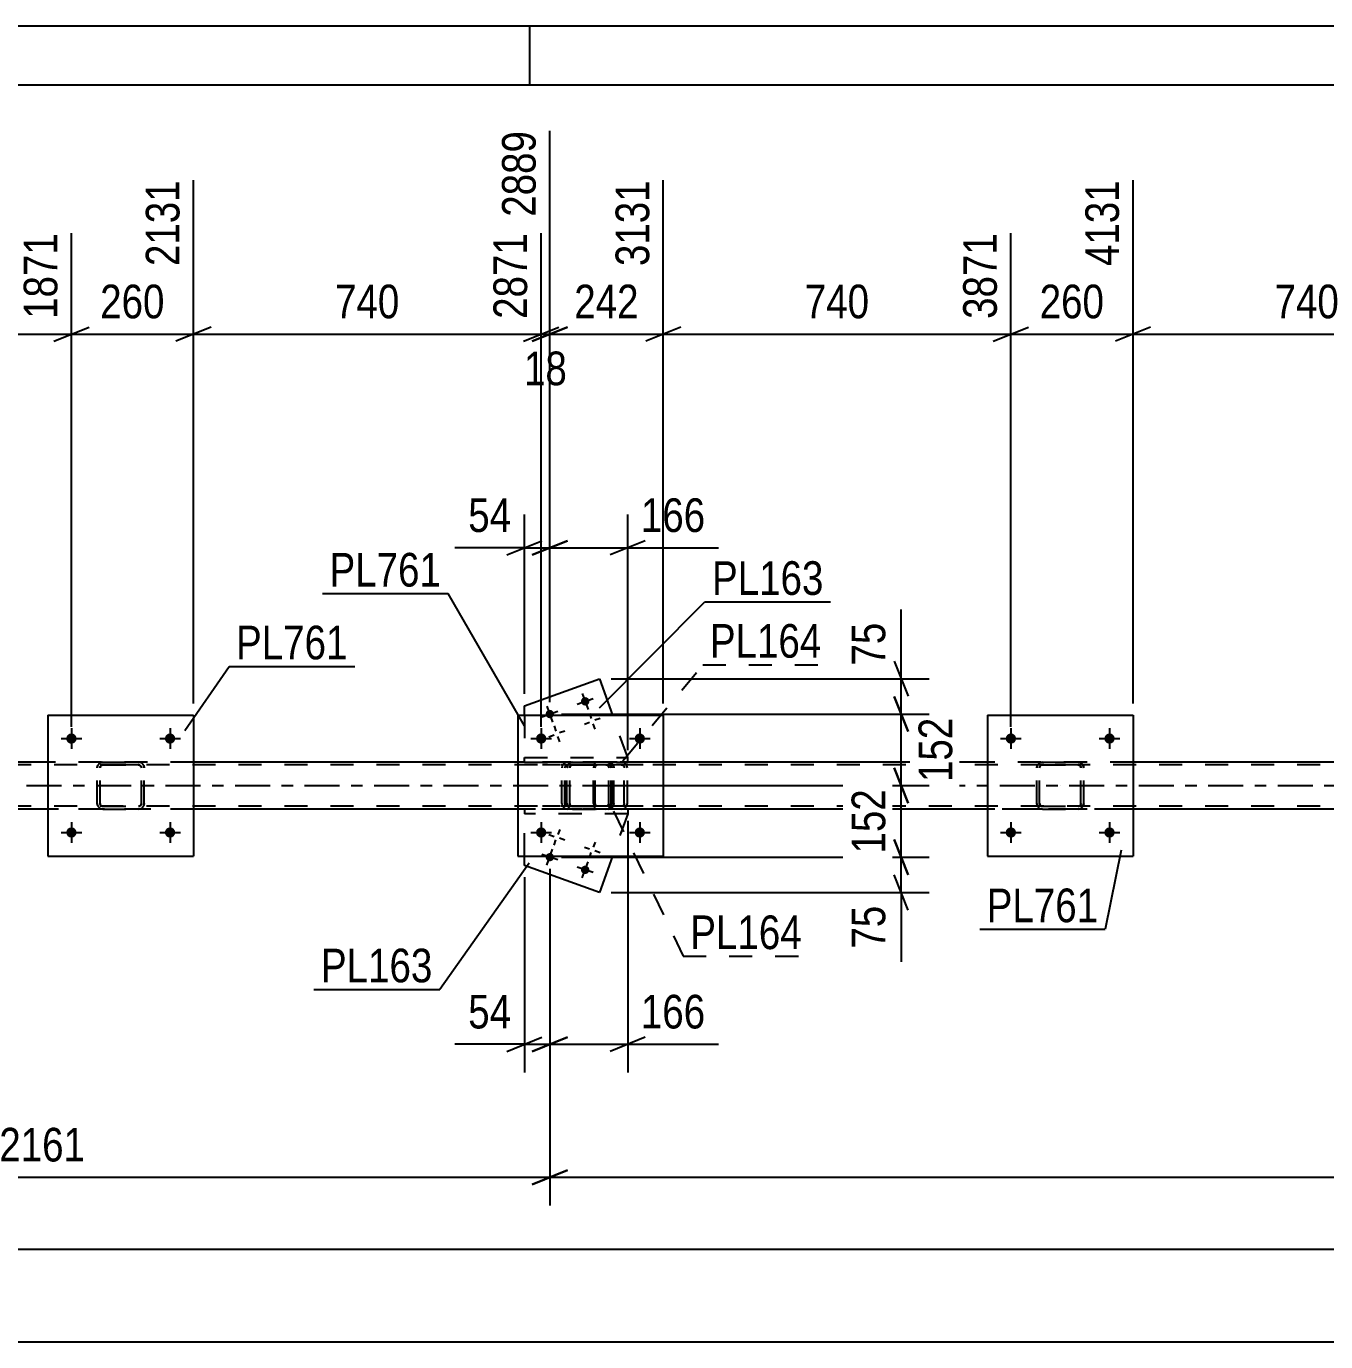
# Model space of a CAD drawing. Header units: millimetres. Extents: x -116 to 725, y -402 to 192.
# Drawn here: x 52.4 to 163, y 79.7 to 191.7 of the extents above; entities that cross this region are included whole.
import ezdxf

# ---------------------------------------------------------------- set-up
doc = ezdxf.new("R2010")
doc.units = ezdxf.units.MM
doc.linetypes.add('DXK_LINE_DOT2', pattern=[3.9198, 1.9599, -1.9599])
doc.linetypes.add('DXK_LINE_DOT3', pattern=[5.9187, 2.979, -0.9799, 0.9799, -0.9799])
doc.styles.add('Arial Narrow', font='ARIALN.TTF', dxfattribs={"height": 0.2})

# ---------------------------------------------------------------- blocks, each defined once
blk = doc.blocks.new('Unknown-203723422-1133')
at = {"color": 5, "linetype": 'Continuous'}
for p, q in [((725.28, 191.75), (-115.72, 191.75)), ((95.28, 186.75), (95.28, 191.75)), ((720.28, 186.75), (-110.72, 186.75))]:
    blk.add_line(p, q, dxfattribs=at)
blk = doc.blocks.new('Part-203723422-6724 - 6595')
at = {"color": 2, "linetype": 'Continuous'}
for p, q in [((54.23, 129.08), (26.63, 129.08)), ((94.23, 129.08), (66.63, 129.08)), ((134.23, 129.08), (106.63, 129.08)), ((174.23, 129.08), (146.63, 129.08)), ((54.23, 125.08), (26.63, 125.08)), ((94.23, 125.08), (66.63, 125.08)), ((134.23, 125.08), (106.63, 125.08)), ((174.23, 125.08), (146.63, 125.08))]:
    blk.add_line(p, q, dxfattribs=at)
at = {"color": 7, "linetype": 'DXK_LINE_DOT2'}
for p, q in [((66.63, 129.08), (54.23, 129.08)), ((106.63, 129.08), (94.23, 129.08)), ((146.63, 129.08), (134.23, 129.08)), ((679.98, 128.84), (-18.61, 128.84)), ((679.98, 125.32), (-18.61, 125.32)), ((666.63, 125.08), (8.44, 125.08)), ((66.63, 125.08), (54.23, 125.08)), ((106.63, 125.08), (94.23, 125.08)), ((146.63, 125.08), (134.23, 125.08))]:
    blk.add_line(p, q, dxfattribs=at)
at = {"color": 7, "linetype": 'DXK_LINE_DOT3'}
blk.add_line((-18.61, 127.08), (679.98, 127.08), dxfattribs=at)
blk = doc.blocks.new('Part-203723422-6678 - 6595')
at = {"color": 7, "linetype": 'DXK_LINE_DOT2'}
for p, q in [((98.72, 129.04), (98.91, 129.08)), ((98.91, 129.07), (98.72, 129.04)), ((98.91, 129.07), (98.91, 129.08)), ((98.91, 129.08), (101.95, 129.08)), ((98.91, 129.07), (101.95, 129.07)), ((101.95, 129.07), (101.95, 129.08)), ((101.95, 129.08), (102.13, 129.04)), ((102.13, 129.04), (101.95, 129.07)), ((98.43, 128.6), (98.46, 128.78)), ((98.46, 128.78), (98.43, 128.59)), ((98.43, 125.55), (98.43, 128.6)), ((98.67, 128.59), (98.68, 128.69)), ((98.68, 128.69), (98.67, 128.6)), ((98.67, 125.55), (98.67, 128.6)), ((98.74, 128.77), (98.68, 128.69)), ((98.68, 128.69), (98.74, 128.76)), ((98.74, 128.76), (98.81, 128.82)), ((98.81, 128.82), (98.74, 128.77)), ((98.91, 128.84), (98.81, 128.82)), ((98.81, 128.82), (98.91, 128.83)), ((98.91, 128.83), (98.91, 128.84)), ((101.95, 128.84), (98.91, 128.84)), ((98.91, 128.83), (101.95, 128.83)), ((101.95, 128.83), (101.95, 128.84)), ((102.04, 128.82), (101.95, 128.84)), ((101.95, 128.83), (102.04, 128.82)), ((102.04, 128.82), (102.12, 128.76)), ((102.12, 128.77), (102.04, 128.82)), ((102.17, 128.69), (102.12, 128.77)), ((102.12, 128.76), (102.17, 128.69)), ((102.17, 128.69), (102.19, 128.59)), ((102.19, 128.6), (102.17, 128.69)), ((102.19, 125.55), (102.19, 128.6)), ((102.39, 128.78), (102.43, 128.6)), ((102.43, 128.59), (102.39, 128.78)), ((102.43, 125.55), (102.43, 128.6)), ((98.46, 125.37), (98.43, 125.56)), ((98.43, 125.55), (98.46, 125.37)), ((98.67, 125.56), (98.68, 125.46)), ((98.68, 125.46), (98.67, 125.55)), ((102.17, 125.46), (102.19, 125.56)), ((102.19, 125.55), (102.17, 125.46)), ((102.43, 125.56), (102.39, 125.37)), ((102.39, 125.37), (102.43, 125.55)), ((98.74, 125.38), (98.68, 125.46)), ((98.68, 125.46), (98.74, 125.39)), ((98.91, 125.08), (98.72, 125.11)), ((98.72, 125.11), (98.91, 125.07)), ((98.74, 125.39), (98.81, 125.33)), ((98.81, 125.33), (98.74, 125.38)), ((98.91, 125.31), (98.81, 125.33)), ((98.81, 125.33), (98.91, 125.32)), ((98.91, 125.31), (98.91, 125.32)), ((98.91, 125.32), (101.95, 125.32)), ((98.91, 125.31), (101.95, 125.31)), ((98.91, 125.07), (98.91, 125.08)), ((98.91, 125.08), (101.95, 125.08)), ((98.91, 125.07), (101.95, 125.07)), ((102.04, 125.33), (101.95, 125.31)), ((101.95, 125.32), (102.04, 125.33)), ((101.95, 125.31), (101.95, 125.32)), ((102.13, 125.11), (101.95, 125.08)), ((101.95, 125.07), (102.13, 125.11)), ((101.95, 125.07), (101.95, 125.08)), ((102.04, 125.33), (102.12, 125.39)), ((102.12, 125.38), (102.04, 125.33)), ((102.17, 125.46), (102.12, 125.38)), ((102.12, 125.39), (102.17, 125.46))]:
    blk.add_line(p, q, dxfattribs=at)
at = {"color": 7, "linetype": 'DXK_LINE_DOT3'}
blk.add_line((100.43, 127.07), (100.43, 127.08), dxfattribs=at)
at = {"color": 7, "linetype": 'DXK_LINE_DOT2'}
for centre, start, end in [((98.91, 128.6), 112.5, 157.5), ((98.91, 128.59), 112.5, 157.5), ((101.95, 128.6), 22.5, 67.5), ((101.95, 128.59), 22.5, 67.5), ((98.91, 125.56), 202.5, 247.5), ((98.91, 125.55), 202.5, 247.5), ((101.95, 125.56), 292.5, 337.5), ((101.95, 125.55), 292.5, 337.5)]:
    blk.add_arc(centre, 0.48, start, end, dxfattribs=at)
blk = doc.blocks.new('Part-203723422-6667 - 6595')
at = {"color": 7, "linetype": 'DXK_LINE_DOT2'}
for p, q in [((103.6, 124.68), (94.8, 124.68)), ((94.8, 121.07), (94.8, 124.68)), ((103.6, 124.68), (102.31, 121.07))]:
    blk.add_line(p, q, dxfattribs=at)
at = {"color": 2, "linetype": 'Continuous'}
for p, q in [((94.8, 120.27), (94.8, 121.07)), ((102.31, 121.07), (101.2, 117.97)), ((101.2, 117.97), (94.8, 120.27))]:
    blk.add_line(p, q, dxfattribs=at)
blk = doc.blocks.new('Part-203723422-6672 - 6595')
at = {"color": 2, "linetype": 'Continuous'}
for p, q in [((94.8, 133.88), (101.2, 136.18)), ((101.2, 136.18), (102.31, 133.07)), ((94.8, 133.07), (94.8, 133.88))]:
    blk.add_line(p, q, dxfattribs=at)
at = {"color": 7, "linetype": 'DXK_LINE_DOT2'}
for p, q in [((94.8, 133.07), (94.8, 129.48)), ((103.6, 129.48), (102.31, 133.07)), ((94.8, 129.48), (103.6, 129.48))]:
    blk.add_line(p, q, dxfattribs=at)
blk = doc.blocks.new('Part-203723422-6766 - 6595')
at = {"color": 7, "linetype": 'DXK_LINE_DOT2'}
for p, q in [((101.74, 129.08), (96.34, 129.08)), ((98.5, 129.08), (98.31, 129.04)), ((101.93, 129.04), (101.74, 129.08)), ((101.74, 128.84), (96.34, 128.84)), ((98.03, 128.77), (97.99, 128.6)), ((97.99, 125.56), (97.99, 128.6)), ((98.03, 128.78), (98.03, 128.77)), ((98.25, 128.6), (98.27, 128.69)), ((98.25, 125.56), (98.25, 128.6)), ((98.27, 128.69), (98.32, 128.77)), ((98.32, 128.77), (98.4, 128.82)), ((98.4, 128.82), (98.5, 128.84)), ((101.74, 128.84), (101.84, 128.82)), ((101.84, 128.82), (101.92, 128.77)), ((101.92, 128.77), (101.97, 128.69)), ((101.97, 128.69), (101.99, 128.6)), ((101.99, 125.56), (101.99, 128.6)), ((102.21, 128.77), (102.21, 128.78)), ((102.25, 128.6), (102.21, 128.77)), ((102.25, 125.56), (102.25, 128.6)), ((97.99, 125.56), (98.03, 125.37)), ((98.27, 125.46), (98.25, 125.56)), ((101.99, 125.56), (101.97, 125.46)), ((102.21, 125.37), (102.25, 125.56)), ((101.74, 125.32), (96.34, 125.32)), ((101.74, 125.08), (96.34, 125.08)), ((98.32, 125.39), (98.27, 125.46)), ((98.31, 125.11), (98.5, 125.08)), ((98.4, 125.33), (98.32, 125.39)), ((98.5, 125.32), (98.4, 125.33)), ((101.84, 125.33), (101.74, 125.32)), ((101.74, 125.08), (101.93, 125.11)), ((101.92, 125.39), (101.84, 125.33)), ((101.97, 125.46), (101.92, 125.39))]:
    blk.add_line(p, q, dxfattribs=at)
for centre, start, end in [((98.48, 128.57), 110.7583, 155.68), ((101.76, 128.57), 24.32, 69.2417), ((98.48, 125.58), 204.32, 249.2417), ((101.76, 125.58), 290.7583, 335.68)]:
    blk.add_arc(centre, 0.496, start, end, dxfattribs=at)
blk = doc.blocks.new('Part-203723422-6748 - 6595')
at = {"color": 7, "linetype": 'DXK_LINE_DOT2'}
for p, q in [((103.6, 125.08), (94.8, 125.08)), ((94.8, 125.08), (94.8, 124.68)), ((103.6, 124.68), (94.8, 124.68)), ((103.6, 125.08), (103.6, 124.68))]:
    blk.add_line(p, q, dxfattribs=at)
blk = doc.blocks.new('Part-203723422-6637 - 6595')
at = {"color": 2, "linetype": 'Continuous'}
for p, q in [((134.23, 133.07), (134.23, 121.07)), ((134.23, 133.07), (146.63, 133.07)), ((146.63, 133.07), (146.63, 121.07)), ((134.23, 121.07), (146.63, 121.07))]:
    blk.add_line(p, q, dxfattribs=at)
blk = doc.blocks.new('Part-203723422-6638 - 6595')
at = {"color": 7, "linetype": 'DXK_LINE_DOT2'}
for p, q in [((138.72, 129.04), (138.91, 129.08)), ((138.91, 129.07), (138.72, 129.04)), ((138.91, 129.07), (138.91, 129.08)), ((138.91, 129.08), (141.95, 129.08)), ((138.91, 129.07), (141.95, 129.07)), ((141.95, 129.07), (141.95, 129.08)), ((141.95, 129.08), (142.13, 129.04)), ((142.13, 129.04), (141.95, 129.07)), ((138.43, 128.6), (138.46, 128.78)), ((138.46, 128.78), (138.43, 128.59)), ((138.43, 125.55), (138.43, 128.6)), ((138.67, 128.59), (138.68, 128.69)), ((138.68, 128.69), (138.67, 128.6)), ((138.67, 125.55), (138.67, 128.6)), ((138.74, 128.77), (138.68, 128.69)), ((138.68, 128.69), (138.74, 128.76)), ((138.74, 128.76), (138.81, 128.82)), ((138.81, 128.82), (138.74, 128.77)), ((138.91, 128.84), (138.81, 128.82)), ((138.81, 128.82), (138.91, 128.83)), ((138.91, 128.83), (138.91, 128.84)), ((141.95, 128.84), (138.91, 128.84)), ((138.91, 128.83), (141.95, 128.83)), ((141.95, 128.83), (141.95, 128.84)), ((142.04, 128.82), (141.95, 128.84)), ((141.95, 128.83), (142.04, 128.82)), ((142.04, 128.82), (142.12, 128.76)), ((142.12, 128.77), (142.04, 128.82)), ((142.17, 128.69), (142.12, 128.77)), ((142.12, 128.76), (142.17, 128.69)), ((142.17, 128.69), (142.19, 128.59)), ((142.19, 128.6), (142.17, 128.69)), ((142.19, 125.55), (142.19, 128.6)), ((142.39, 128.78), (142.43, 128.6)), ((142.43, 128.59), (142.39, 128.78)), ((142.43, 125.55), (142.43, 128.6)), ((138.46, 125.37), (138.43, 125.56)), ((138.43, 125.55), (138.46, 125.37)), ((138.67, 125.56), (138.68, 125.46)), ((138.68, 125.46), (138.67, 125.55)), ((142.17, 125.46), (142.19, 125.56)), ((142.19, 125.55), (142.17, 125.46)), ((142.43, 125.56), (142.39, 125.37)), ((142.39, 125.37), (142.43, 125.55)), ((138.74, 125.38), (138.68, 125.46)), ((138.68, 125.46), (138.74, 125.39)), ((138.91, 125.08), (138.72, 125.11)), ((138.72, 125.11), (138.91, 125.07)), ((138.74, 125.39), (138.81, 125.33)), ((138.81, 125.33), (138.74, 125.38)), ((138.91, 125.31), (138.81, 125.33)), ((138.81, 125.33), (138.91, 125.32)), ((138.91, 125.31), (138.91, 125.32)), ((138.91, 125.32), (141.95, 125.32)), ((138.91, 125.31), (141.95, 125.31)), ((138.91, 125.07), (138.91, 125.08)), ((138.91, 125.08), (141.95, 125.08)), ((138.91, 125.07), (141.95, 125.07)), ((142.04, 125.33), (141.95, 125.31)), ((141.95, 125.32), (142.04, 125.33)), ((141.95, 125.31), (141.95, 125.32)), ((142.13, 125.11), (141.95, 125.08)), ((141.95, 125.07), (142.13, 125.11)), ((141.95, 125.07), (141.95, 125.08)), ((142.04, 125.33), (142.12, 125.39)), ((142.12, 125.38), (142.04, 125.33)), ((142.17, 125.46), (142.12, 125.38)), ((142.12, 125.39), (142.17, 125.46))]:
    blk.add_line(p, q, dxfattribs=at)
at = {"color": 7, "linetype": 'DXK_LINE_DOT3'}
blk.add_line((140.43, 127.07), (140.43, 127.08), dxfattribs=at)
at = {"color": 7, "linetype": 'DXK_LINE_DOT2'}
for centre, start, end in [((138.91, 128.6), 112.5, 157.5), ((138.91, 128.59), 112.5, 157.5), ((141.95, 128.6), 22.5, 67.5), ((141.95, 128.59), 22.5, 67.5), ((138.91, 125.56), 202.5, 247.5), ((138.91, 125.55), 202.5, 247.5), ((141.95, 125.56), 292.5, 337.5), ((141.95, 125.55), 292.5, 337.5)]:
    blk.add_arc(centre, 0.48, start, end, dxfattribs=at)
blk = doc.blocks.new('Part-203723422-6677 - 6595')
at = {"color": 2, "linetype": 'Continuous'}
for p, q in [((94.23, 133.07), (94.23, 121.07)), ((94.23, 133.07), (106.63, 133.07)), ((106.63, 133.07), (106.63, 121.07)), ((94.23, 121.07), (106.63, 121.07))]:
    blk.add_line(p, q, dxfattribs=at)
blk = doc.blocks.new('Part-203723422-6743 - 6595')
at = {"color": 7, "linetype": 'DXK_LINE_DOT2'}
for p, q in [((94.8, 129.08), (94.8, 129.48)), ((94.8, 129.48), (103.6, 129.48)), ((94.8, 129.08), (103.6, 129.08)), ((103.6, 129.08), (103.6, 129.48))]:
    blk.add_line(p, q, dxfattribs=at)
blk = doc.blocks.new('Part-203723422-6806 - 6595')
at = {"color": 7, "linetype": 'DXK_LINE_DOT2'}
for p, q in [((100.78, 128.93), (100.72, 128.78)), ((100.87, 129.04), (100.78, 128.93)), ((100.97, 129.08), (100.87, 129.04)), ((104.91, 129.08), (100.97, 129.08)), ((102.25, 129.08), (102.25, 128.84)), ((103.26, 129.04), (103.06, 129.08)), ((100.72, 128.78), (100.7, 128.6)), ((100.7, 125.56), (100.7, 128.6)), ((100.84, 128.6), (100.85, 128.69)), ((100.84, 125.56), (100.84, 128.6)), ((100.85, 128.69), (100.88, 128.77)), ((100.88, 128.77), (100.92, 128.82)), ((100.92, 128.82), (100.97, 128.84)), ((104.91, 128.84), (100.97, 128.84)), ((103.06, 128.84), (103.16, 128.82)), ((103.16, 128.82), (103.24, 128.77)), ((103.24, 128.77), (103.3, 128.69)), ((103.3, 128.69), (103.31, 128.6)), ((103.31, 125.56), (103.31, 128.6)), ((103.53, 128.77), (103.53, 128.78)), ((103.57, 128.6), (103.53, 128.77)), ((103.57, 125.56), (103.57, 128.6)), ((100.7, 125.56), (100.72, 125.37)), ((100.85, 125.46), (100.84, 125.56)), ((103.31, 125.56), (103.3, 125.46)), ((103.53, 125.37), (103.57, 125.56)), ((100.72, 125.37), (100.78, 125.22)), ((100.78, 125.22), (100.87, 125.11)), ((100.88, 125.39), (100.85, 125.46)), ((100.87, 125.11), (100.97, 125.08)), ((100.92, 125.33), (100.88, 125.39)), ((100.97, 125.32), (100.92, 125.33)), ((104.91, 125.32), (100.97, 125.32)), ((104.91, 125.08), (100.97, 125.08)), ((102.25, 125.08), (102.25, 125.32)), ((103.16, 125.33), (103.06, 125.32)), ((103.06, 125.08), (103.26, 125.11)), ((103.24, 125.39), (103.16, 125.33)), ((103.3, 125.46), (103.24, 125.39))]:
    blk.add_line(p, q, dxfattribs=at)
for centre, start, end in [((103.08, 128.58), 23.8494, 68.8059), ((103.08, 125.57), 291.1941, 336.1506)]:
    blk.add_arc(centre, 0.492, start, end, dxfattribs=at)
blk = doc.blocks.new('Bolt-203723422-6808 - 6595')
at = {"linetype": 'Continuous'}
for points in [[(100.32, 134.37, -1), (99.64, 134.13, -1)], [(97.3, 133.29, -1), (96.63, 133.05, -1)]]:
    blk.add_hatch(color=1, dxfattribs=at).paths.add_polyline_path(points)
at = {"color": 1, "linetype": 'Continuous'}
for p, q in [((99.3, 134.01), (100.65, 134.49)), ((99.73, 134.93), (100.22, 133.57)), ((96.29, 132.93), (97.64, 133.41)), ((96.72, 133.85), (97.21, 132.49)), ((99.91, 132.31), (100.36, 132.48)), ((100.34, 133.23), (100.5, 132.78)), ((100.83, 131.88), (100.66, 132.33)), ((101.26, 132.8), (100.81, 132.64)), ((96.89, 131.23), (97.34, 131.4)), ((97.33, 132.16), (97.49, 131.7)), ((97.81, 130.8), (97.65, 131.25)), ((98.25, 131.72), (97.8, 131.56))]:
    blk.add_line(p, q, dxfattribs=at)
blk = doc.blocks.new('Bolt-203723422-6809 - 6595')
at = {"linetype": 'Continuous'}
for points in [[(96.63, 121.1, -1), (97.3, 120.86, -1)], [(99.64, 120.02, -1), (100.32, 119.78, -1)]]:
    blk.add_hatch(color=1, dxfattribs=at).paths.add_polyline_path(points)
at = {"color": 1, "linetype": 'Continuous'}
for p, q in [((97.81, 123.35), (97.65, 122.9)), ((96.89, 122.92), (97.34, 122.75)), ((97.33, 122), (97.49, 122.45)), ((98.25, 122.43), (97.8, 122.59)), ((100.83, 122.27), (100.66, 121.82)), ((97.64, 120.74), (96.29, 121.22)), ((96.72, 120.3), (97.21, 121.66)), ((99.91, 121.84), (100.36, 121.68)), ((100.34, 120.92), (100.5, 121.37)), ((101.26, 121.35), (100.81, 121.51)), ((100.65, 119.66), (99.3, 120.14)), ((99.73, 119.22), (100.22, 120.58))]:
    blk.add_line(p, q, dxfattribs=at)
blk = doc.blocks.new('Bolt-203723422-6826 - 6595')
at = {"linetype": 'Continuous'}
for points in [[(56.67, 131.08, -1), (55.79, 131.08, -1)], [(65.07, 131.08, -1), (64.19, 131.08, -1)]]:
    blk.add_hatch(color=1, dxfattribs=at).paths.add_polyline_path(points)
at = {"color": 1, "linetype": 'Continuous'}
for p, q in [((56.23, 131.96), (56.23, 130.2)), ((64.63, 131.96), (64.63, 130.2)), ((55.35, 131.08), (57.11, 131.08)), ((63.75, 131.08), (65.51, 131.08))]:
    blk.add_line(p, q, dxfattribs=at)
blk = doc.blocks.new('Bolt-203723422-6827 - 6595')
at = {"linetype": 'Continuous'}
for points in [[(56.67, 123.08, -1), (55.79, 123.08, -1)], [(65.07, 123.08, -1), (64.19, 123.08, -1)]]:
    blk.add_hatch(color=1, dxfattribs=at).paths.add_polyline_path(points)
at = {"color": 1, "linetype": 'Continuous'}
for p, q in [((56.23, 123.96), (56.23, 122.2)), ((64.63, 123.96), (64.63, 122.2)), ((55.35, 123.08), (57.11, 123.08)), ((63.75, 123.08), (65.51, 123.08))]:
    blk.add_line(p, q, dxfattribs=at)
blk = doc.blocks.new('Bolt-203723422-6865 - 6595')
at = {"linetype": 'Continuous'}
for points in [[(136.67, 131.08, -1), (135.79, 131.08, -1)], [(145.07, 131.08, -1), (144.19, 131.08, -1)]]:
    blk.add_hatch(color=1, dxfattribs=at).paths.add_polyline_path(points)
at = {"color": 1, "linetype": 'Continuous'}
for p, q in [((136.23, 131.96), (136.23, 130.2)), ((144.63, 131.96), (144.63, 130.2)), ((135.35, 131.08), (137.11, 131.08)), ((143.75, 131.08), (145.51, 131.08))]:
    blk.add_line(p, q, dxfattribs=at)
blk = doc.blocks.new('Bolt-203723422-6866 - 6595')
at = {"linetype": 'Continuous'}
for points in [[(136.67, 123.08, -1), (135.79, 123.08, -1)], [(145.07, 123.08, -1), (144.19, 123.08, -1)]]:
    blk.add_hatch(color=1, dxfattribs=at).paths.add_polyline_path(points)
at = {"color": 1, "linetype": 'Continuous'}
for p, q in [((136.23, 123.96), (136.23, 122.2)), ((144.63, 123.96), (144.63, 122.2)), ((135.35, 123.08), (137.11, 123.08)), ((143.75, 123.08), (145.51, 123.08))]:
    blk.add_line(p, q, dxfattribs=at)
blk = doc.blocks.new('Bolt-203723422-6867 - 6595')
at = {"linetype": 'Continuous'}
for points in [[(96.67, 131.08, -1), (95.79, 131.08, -1)], [(105.07, 131.08, -1), (104.19, 131.08, -1)]]:
    blk.add_hatch(color=1, dxfattribs=at).paths.add_polyline_path(points)
at = {"color": 1, "linetype": 'Continuous'}
for p, q in [((96.23, 131.96), (96.23, 130.2)), ((104.63, 131.96), (104.63, 130.2)), ((95.35, 131.08), (97.11, 131.08)), ((103.75, 131.08), (105.51, 131.08))]:
    blk.add_line(p, q, dxfattribs=at)
blk = doc.blocks.new('Bolt-203723422-6868 - 6595')
at = {"linetype": 'Continuous'}
for points in [[(96.67, 123.08, -1), (95.79, 123.08, -1)], [(105.07, 123.08, -1), (104.19, 123.08, -1)]]:
    blk.add_hatch(color=1, dxfattribs=at).paths.add_polyline_path(points)
at = {"color": 1, "linetype": 'Continuous'}
for p, q in [((96.23, 123.96), (96.23, 122.2)), ((104.63, 123.96), (104.63, 122.2)), ((95.35, 123.08), (97.11, 123.08)), ((103.75, 123.08), (105.51, 123.08))]:
    blk.add_line(p, q, dxfattribs=at)
blk = doc.blocks.new('Part-203723422-6881 - 6595')
at = {"color": 2, "linetype": 'Continuous'}
for p, q in [((54.23, 133.07), (54.23, 121.07)), ((54.23, 133.07), (66.63, 133.07)), ((66.63, 133.07), (66.63, 121.07)), ((54.23, 121.07), (66.63, 121.07))]:
    blk.add_line(p, q, dxfattribs=at)
blk = doc.blocks.new('Part-203723422-6882 - 6595')
at = {"color": 7, "linetype": 'DXK_LINE_DOT2'}
for p, q in [((58.72, 129.04), (58.91, 129.08)), ((58.91, 129.07), (58.72, 129.04)), ((58.91, 129.07), (58.91, 129.08)), ((58.91, 129.08), (61.95, 129.08)), ((58.91, 129.07), (61.95, 129.07)), ((61.95, 129.07), (61.95, 129.08)), ((61.95, 129.08), (62.13, 129.04)), ((62.13, 129.04), (61.95, 129.07)), ((58.43, 128.6), (58.46, 128.78)), ((58.46, 128.78), (58.43, 128.59)), ((58.43, 125.55), (58.43, 128.6)), ((58.67, 128.59), (58.68, 128.69)), ((58.68, 128.69), (58.67, 128.6)), ((58.67, 125.55), (58.67, 128.6)), ((58.74, 128.77), (58.68, 128.69)), ((58.68, 128.69), (58.74, 128.76)), ((58.74, 128.76), (58.81, 128.82)), ((58.81, 128.82), (58.74, 128.77)), ((58.91, 128.84), (58.81, 128.82)), ((58.81, 128.82), (58.91, 128.83)), ((58.91, 128.83), (58.91, 128.84)), ((61.95, 128.84), (58.91, 128.84)), ((58.91, 128.83), (61.95, 128.83)), ((61.95, 128.83), (61.95, 128.84)), ((62.04, 128.82), (61.95, 128.84)), ((61.95, 128.83), (62.04, 128.82)), ((62.04, 128.82), (62.12, 128.76)), ((62.12, 128.77), (62.04, 128.82)), ((62.17, 128.69), (62.12, 128.77)), ((62.12, 128.76), (62.17, 128.69)), ((62.17, 128.69), (62.19, 128.59)), ((62.19, 128.6), (62.17, 128.69)), ((62.19, 125.55), (62.19, 128.6)), ((62.39, 128.78), (62.43, 128.6)), ((62.43, 128.59), (62.39, 128.78)), ((62.43, 125.55), (62.43, 128.6)), ((58.46, 125.37), (58.43, 125.56)), ((58.43, 125.55), (58.46, 125.37)), ((58.67, 125.56), (58.68, 125.46)), ((58.68, 125.46), (58.67, 125.55)), ((62.17, 125.46), (62.19, 125.56)), ((62.19, 125.55), (62.17, 125.46)), ((62.43, 125.56), (62.39, 125.37)), ((62.39, 125.37), (62.43, 125.55)), ((58.74, 125.38), (58.68, 125.46)), ((58.68, 125.46), (58.74, 125.39)), ((58.91, 125.08), (58.72, 125.11)), ((58.72, 125.11), (58.91, 125.07)), ((58.74, 125.39), (58.81, 125.33)), ((58.81, 125.33), (58.74, 125.38)), ((58.91, 125.31), (58.81, 125.33)), ((58.81, 125.33), (58.91, 125.32)), ((58.91, 125.31), (58.91, 125.32)), ((58.91, 125.32), (61.95, 125.32)), ((58.91, 125.31), (61.95, 125.31)), ((58.91, 125.07), (58.91, 125.08)), ((58.91, 125.08), (61.95, 125.08)), ((58.91, 125.07), (61.95, 125.07)), ((62.04, 125.33), (61.95, 125.31)), ((61.95, 125.32), (62.04, 125.33)), ((61.95, 125.31), (61.95, 125.32)), ((62.13, 125.11), (61.95, 125.08)), ((61.95, 125.07), (62.13, 125.11)), ((61.95, 125.07), (61.95, 125.08)), ((62.04, 125.33), (62.12, 125.39)), ((62.12, 125.38), (62.04, 125.33)), ((62.17, 125.46), (62.12, 125.38)), ((62.12, 125.39), (62.17, 125.46))]:
    blk.add_line(p, q, dxfattribs=at)
at = {"color": 7, "linetype": 'DXK_LINE_DOT3'}
blk.add_line((60.43, 127.07), (60.43, 127.08), dxfattribs=at)
at = {"color": 7, "linetype": 'DXK_LINE_DOT2'}
for centre, start, end in [((58.91, 128.6), 112.5, 157.5), ((58.91, 128.59), 112.5, 157.5), ((61.95, 128.6), 22.5, 67.5), ((61.95, 128.59), 22.5, 67.5), ((58.91, 125.56), 202.5, 247.5), ((58.91, 125.55), 202.5, 247.5), ((61.95, 125.56), 292.5, 337.5), ((61.95, 125.55), 292.5, 337.5)]:
    blk.add_arc(centre, 0.48, start, end, dxfattribs=at)
blk = doc.blocks.new('StraightDimension-203723422-7280 - 6595')
at = {"color": 7, "linetype": 'Continuous'}
blk.add_line((-18.61, 87.58), (679.98, 87.58), dxfattribs=at)
blk = doc.blocks.new('StraightDimension-203723422-16752 - 6595')
at = {"color": 7, "linetype": 'Continuous'}
for p, q in [((96.96, 134.17), (96.96, 182.84)), ((96.23, 132.08), (96.23, 174.14)), ((94.73, 164.93), (97.73, 166.13)), ((98.46, 166.13), (95.46, 164.93)), ((96.23, 165.53), (96.96, 165.53))]:
    blk.add_line(p, q, dxfattribs=at)
at = {"color": 0, "linetype": 'Continuous'}
blk.add_wipeout([(96.36, 183.44), (92.16, 183.44), (92.16, 174.93), (96.36, 174.93)], dxfattribs=at)
at = {"color": 3, "linetype": 'Continuous', "style": 'Arial Narrow'}
blk.add_text('2889', height=2.863, rotation=90.0002, dxfattribs=at).set_placement((95.76, 175.53))
at = {"color": 0}
blk.add_wipeout([(99.02, 160.58), (99.02, 164.78), (94.17, 164.78), (94.17, 160.58)], dxfattribs=at)
at = {"color": 3, "style": 'Arial Narrow'}
blk.add_text('18', height=2.863, dxfattribs=at).set_placement((94.77, 161.18))
blk = doc.blocks.new('StraightDimension-203723422-7008 - 6595')
at = {"color": 7, "linetype": 'Continuous'}
for p, q in [((126.28, 134.67), (127.48, 131.67)), ((97.96, 133.17), (129.73, 133.17)), ((126.88, 127.08), (126.88, 133.17)), ((127.48, 125.58), (126.28, 128.58)), ((101.37, 127.08), (129.73, 127.08))]:
    blk.add_line(p, q, dxfattribs=at)
at = {"color": 0}
blk.add_wipeout([(131.83, 133.47), (127.63, 133.47), (127.63, 126.78), (131.83, 126.78)], dxfattribs=at)
at = {"color": 3, "style": 'Arial Narrow'}
blk.add_text('152', height=2.863, rotation=90.0002, dxfattribs=at).set_placement((131.23, 127.38))
blk = doc.blocks.new('StraightDimension-203723422-6981 - 6595')
at = {"color": 7, "linetype": 'Continuous'}
for p, q in [((126.28, 122.48), (127.48, 119.48)), ((97.96, 120.98), (129.28, 120.98)), ((126.88, 117.97), (126.88, 120.98)), ((127.48, 116.47), (126.28, 119.47)), ((102.2, 117.97), (129.28, 117.97)), ((126.88, 117.97), (126.88, 112.07)), ((126.88, 117.97), (126.88, 112.07))]:
    blk.add_line(p, q, dxfattribs=at)
at = {"color": 0}
blk.add_wipeout([(126.13, 117.45), (121.93, 117.45), (121.93, 112.59), (126.13, 112.59)], dxfattribs=at)
at = {"color": 3, "style": 'Arial Narrow'}
blk.add_text('75', height=2.863, rotation=90.0002, dxfattribs=at).set_placement((125.53, 113.19))
blk = doc.blocks.new('StraightDimension-203723422-6991 - 6595')
at = {"color": 7, "linetype": 'Continuous'}
for p, q in [((126.28, 128.58), (127.48, 125.58)), ((101.37, 127.08), (129.28, 127.08)), ((126.88, 120.98), (126.88, 127.08)), ((127.48, 119.48), (126.28, 122.48)), ((97.96, 120.98), (129.28, 120.98))]:
    blk.add_line(p, q, dxfattribs=at)
at = {"color": 0}
blk.add_wipeout([(126.13, 127.37), (121.93, 127.37), (121.93, 120.69), (126.13, 120.69)], dxfattribs=at)
at = {"color": 3, "style": 'Arial Narrow'}
blk.add_text('152', height=2.863, rotation=90.0002, dxfattribs=at).set_placement((125.53, 121.29))
blk = doc.blocks.new('StraightDimension-203723422-7025 - 6595')
at = {"color": 7, "linetype": 'Continuous'}
for p, q in [((126.88, 136.18), (126.88, 142.08)), ((126.88, 136.18), (126.88, 142.08)), ((126.28, 137.68), (127.48, 134.68)), ((102.2, 136.18), (129.28, 136.18)), ((126.88, 133.17), (126.88, 136.18)), ((127.48, 131.67), (126.28, 134.67)), ((97.96, 133.17), (129.28, 133.17))]:
    blk.add_line(p, q, dxfattribs=at)
at = {"color": 0}
blk.add_wipeout([(126.13, 141.56), (121.93, 141.56), (121.93, 136.7), (126.13, 136.7)], dxfattribs=at)
at = {"color": 3, "style": 'Arial Narrow'}
blk.add_text('75', height=2.863, rotation=90.0002, dxfattribs=at).set_placement((125.53, 137.3))
blk = doc.blocks.new('StraightDimension-203723422-7036 - 6595')
at = {"color": 7, "linetype": 'Continuous'}
for p, q in [((96.96, 134.17), (96.96, 150.18)), ((103.6, 130.08), (103.6, 150.18)), ((95.46, 146.73), (98.46, 147.93)), ((105.1, 147.93), (102.1, 146.73)), ((96.96, 147.33), (103.6, 147.33)), ((103.6, 147.33), (111.33, 147.33)), ((103.6, 147.33), (111.33, 147.33))]:
    blk.add_line(p, q, dxfattribs=at)
at = {"color": 0}
blk.add_wipeout([(110.81, 148.08), (110.81, 152.28), (104.12, 152.28), (104.12, 148.08)], dxfattribs=at)
at = {"color": 3, "style": 'Arial Narrow'}
blk.add_text('166', height=2.863, dxfattribs=at).set_placement((104.72, 148.68))
blk = doc.blocks.new('StraightDimension-203723422-7046 - 6595')
at = {"color": 7, "linetype": 'Continuous'}
for p, q in [((94.8, 134.88), (94.8, 150.18)), ((96.96, 134.17), (96.96, 150.18)), ((93.3, 146.73), (96.3, 147.93)), ((98.46, 147.93), (95.46, 146.73)), ((94.8, 147.33), (88.89, 147.33)), ((94.8, 147.33), (88.89, 147.33)), ((94.8, 147.33), (96.96, 147.33))]:
    blk.add_line(p, q, dxfattribs=at)
at = {"color": 0}
blk.add_wipeout([(94.27, 148.08), (94.27, 152.28), (89.42, 152.28), (89.42, 148.08)], dxfattribs=at)
at = {"color": 3, "style": 'Arial Narrow'}
blk.add_text('54', height=2.863, dxfattribs=at).set_placement((90.02, 148.68))
blk = doc.blocks.new('StraightDimension-203723422-7057 - 6595')
at = {"color": 7, "linetype": 'Continuous'}
for p, q in [((96.96, 119.98), (96.96, 102.64)), ((94.8, 119.27), (94.8, 102.64)), ((93.3, 104.44), (96.3, 105.64)), ((98.46, 105.64), (95.46, 104.44)), ((94.8, 105.04), (88.89, 105.04)), ((94.8, 105.04), (88.89, 105.04)), ((94.8, 105.04), (96.96, 105.04))]:
    blk.add_line(p, q, dxfattribs=at)
at = {"color": 0}
blk.add_wipeout([(94.27, 105.79), (94.27, 109.99), (89.42, 109.99), (89.42, 105.79)], dxfattribs=at)
at = {"color": 3, "style": 'Arial Narrow'}
blk.add_text('54', height=2.863, dxfattribs=at).set_placement((90.02, 106.39))
blk = doc.blocks.new('StraightDimension-203723422-7067 - 6595')
at = {"color": 7, "linetype": 'Continuous'}
for p, q in [((103.6, 124.08), (103.6, 102.64)), ((96.96, 119.98), (96.96, 102.64)), ((95.46, 104.44), (98.46, 105.64)), ((105.1, 105.64), (102.1, 104.44)), ((96.96, 105.04), (103.6, 105.04)), ((103.6, 105.04), (111.33, 105.04)), ((103.6, 105.04), (111.33, 105.04))]:
    blk.add_line(p, q, dxfattribs=at)
at = {"color": 0}
blk.add_wipeout([(110.81, 105.79), (110.81, 109.99), (104.12, 109.99), (104.12, 105.79)], dxfattribs=at)
at = {"color": 3, "style": 'Arial Narrow'}
blk.add_text('166', height=2.863, dxfattribs=at).set_placement((104.72, 106.39))
blk = doc.blocks.new('StraightDimension-203723422-7175 - 6595')
at = {"color": 7, "linetype": 'Continuous'}
blk.add_line((-19.25, 79.71), (679.98, 79.71), dxfattribs=at)
blk = doc.blocks.new('StraightDimension-203723422-7311 - 6595')
at = {"color": 7, "linetype": 'Continuous'}
for p, q in [((96.96, 119.98), (96.96, 91.31)), ((10.54, 112.98), (10.54, 91.31)), ((12.04, 94.31), (9.04, 93.11)), ((95.46, 93.11), (98.46, 94.31)), ((10.54, 93.71), (96.96, 93.71))]:
    blk.add_line(p, q, dxfattribs=at)
at = {"color": 0}
blk.add_wipeout([(58.01, 94.46), (58.01, 98.66), (49.49, 98.66), (49.49, 94.46)], dxfattribs=at)
at = {"color": 3, "style": 'Arial Narrow'}
blk.add_text('2161', height=2.863, dxfattribs=at).set_placement((50.09, 95.06))
blk = doc.blocks.new('StraightDimension-203723422-7321 - 6595')
at = {"color": 7, "linetype": 'Continuous'}
for p, q in [((96.96, 119.98), (96.96, 91.31)), ((98.46, 94.31), (95.46, 93.11)), ((96.96, 93.71), (679.98, 93.71))]:
    blk.add_line(p, q, dxfattribs=at)
blk = doc.blocks.new('StraightDimension-203723422-16748 - 6595')
at = {"color": 7, "linetype": 'Continuous'}
for p, q in [((146.63, 134.07), (146.63, 178.64)), ((176.23, 132.08), (176.23, 174.14)), ((148.13, 166.13), (145.13, 164.93)), ((174.73, 164.93), (177.73, 166.13)), ((146.63, 165.53), (176.23, 165.53))]:
    blk.add_line(p, q, dxfattribs=at)
at = {"color": 0}
blk.add_wipeout([(164.77, 166.28), (164.77, 170.48), (158.08, 170.48), (158.08, 166.28)], dxfattribs=at)
at = {"color": 3, "style": 'Arial Narrow'}
blk.add_text('740', height=2.863, dxfattribs=at).set_placement((158.68, 166.88))
at = {"color": 0, "linetype": 'Continuous'}
blk.add_wipeout([(175.63, 174.74), (171.43, 174.74), (171.43, 166.23), (175.63, 166.23)], dxfattribs=at)
at = {"color": 3, "linetype": 'Continuous', "style": 'Arial Narrow'}
blk.add_text('4871', height=2.863, rotation=90.0002, dxfattribs=at).set_placement((175.03, 166.83))
blk = doc.blocks.new('StraightDimension-203723422-16749 - 6595')
at = {"color": 7, "linetype": 'Continuous'}
for p, q in [((146.63, 134.07), (146.63, 178.64)), ((136.23, 132.08), (136.23, 174.14)), ((134.73, 164.93), (137.73, 166.13)), ((148.13, 166.13), (145.13, 164.93)), ((136.23, 165.53), (146.63, 165.53))]:
    blk.add_line(p, q, dxfattribs=at)
at = {"color": 0}
blk.add_wipeout([(144.77, 166.28), (144.77, 170.48), (138.08, 170.48), (138.08, 166.28)], dxfattribs=at)
at = {"color": 3, "style": 'Arial Narrow'}
blk.add_text('260', height=2.863, dxfattribs=at).set_placement((138.68, 166.88))
at = {"color": 0, "linetype": 'Continuous'}
blk.add_wipeout([(146.03, 179.24), (141.83, 179.24), (141.83, 170.73), (146.03, 170.73)], dxfattribs=at)
at = {"color": 3, "linetype": 'Continuous', "style": 'Arial Narrow'}
blk.add_text('4131', height=2.863, rotation=90.0002, dxfattribs=at).set_placement((145.43, 171.33))
blk = doc.blocks.new('StraightDimension-203723422-16750 - 6595')
at = {"color": 7, "linetype": 'Continuous'}
for p, q in [((106.63, 134.07), (106.63, 178.64)), ((136.23, 132.08), (136.23, 174.14)), ((108.13, 166.13), (105.13, 164.93)), ((134.73, 164.93), (137.73, 166.13)), ((106.63, 165.53), (136.23, 165.53))]:
    blk.add_line(p, q, dxfattribs=at)
at = {"color": 0}
blk.add_wipeout([(124.77, 166.28), (124.77, 170.48), (118.08, 170.48), (118.08, 166.28)], dxfattribs=at)
at = {"color": 3, "style": 'Arial Narrow'}
blk.add_text('740', height=2.863, dxfattribs=at).set_placement((118.68, 166.88))
at = {"color": 0, "linetype": 'Continuous'}
blk.add_wipeout([(135.63, 174.74), (131.43, 174.74), (131.43, 166.23), (135.63, 166.23)], dxfattribs=at)
at = {"color": 3, "linetype": 'Continuous', "style": 'Arial Narrow'}
blk.add_text('3871', height=2.863, rotation=90.0002, dxfattribs=at).set_placement((135.03, 166.83))
blk = doc.blocks.new('StraightDimension-203723422-16751 - 6595')
at = {"color": 7, "linetype": 'Continuous'}
for p, q in [((96.96, 134.17), (96.96, 182.84)), ((106.63, 134.07), (106.63, 178.64)), ((95.46, 164.93), (98.46, 166.13)), ((108.13, 166.13), (105.13, 164.93)), ((96.96, 165.53), (106.63, 165.53))]:
    blk.add_line(p, q, dxfattribs=at)
at = {"color": 0}
blk.add_wipeout([(105.14, 166.28), (105.14, 170.48), (98.45, 170.48), (98.45, 166.28)], dxfattribs=at)
at = {"color": 3, "style": 'Arial Narrow'}
blk.add_text('242', height=2.863, dxfattribs=at).set_placement((99.05, 166.88))
at = {"color": 0, "linetype": 'Continuous'}
blk.add_wipeout([(106.03, 179.24), (101.83, 179.24), (101.83, 170.73), (106.03, 170.73)], dxfattribs=at)
at = {"color": 3, "linetype": 'Continuous', "style": 'Arial Narrow'}
blk.add_text('3131', height=2.863, rotation=90.0002, dxfattribs=at).set_placement((105.43, 171.33))
blk = doc.blocks.new('StraightDimension-203723422-16753 - 6595')
at = {"color": 7, "linetype": 'Continuous'}
for p, q in [((66.63, 134.07), (66.63, 178.64)), ((96.23, 132.08), (96.23, 174.14)), ((68.13, 166.13), (65.13, 164.93)), ((94.73, 164.93), (97.73, 166.13)), ((66.63, 165.53), (96.23, 165.53))]:
    blk.add_line(p, q, dxfattribs=at)
at = {"color": 0}
blk.add_wipeout([(84.77, 166.28), (84.77, 170.48), (78.08, 170.48), (78.08, 166.28)], dxfattribs=at)
at = {"color": 3, "style": 'Arial Narrow'}
blk.add_text('740', height=2.863, dxfattribs=at).set_placement((78.68, 166.88))
at = {"color": 0, "linetype": 'Continuous'}
blk.add_wipeout([(95.63, 174.74), (91.43, 174.74), (91.43, 166.23), (95.63, 166.23)], dxfattribs=at)
at = {"color": 3, "linetype": 'Continuous', "style": 'Arial Narrow'}
blk.add_text('2871', height=2.863, rotation=90.0002, dxfattribs=at).set_placement((95.03, 166.83))
blk = doc.blocks.new('StraightDimension-203723422-16754 - 6595')
at = {"color": 7, "linetype": 'Continuous'}
for p, q in [((66.63, 134.07), (66.63, 178.64)), ((56.23, 132.08), (56.23, 174.14)), ((54.73, 164.93), (57.73, 166.13)), ((68.13, 166.13), (65.13, 164.93)), ((56.23, 165.53), (66.63, 165.53))]:
    blk.add_line(p, q, dxfattribs=at)
at = {"color": 0}
blk.add_wipeout([(64.77, 166.28), (64.77, 170.48), (58.08, 170.48), (58.08, 166.28)], dxfattribs=at)
at = {"color": 3, "style": 'Arial Narrow'}
blk.add_text('260', height=2.863, dxfattribs=at).set_placement((58.68, 166.88))
at = {"color": 0, "linetype": 'Continuous'}
blk.add_wipeout([(66.03, 179.24), (61.83, 179.24), (61.83, 170.73), (66.03, 170.73)], dxfattribs=at)
at = {"color": 3, "linetype": 'Continuous', "style": 'Arial Narrow'}
blk.add_text('2131', height=2.863, rotation=90.0002, dxfattribs=at).set_placement((65.43, 171.33))
blk = doc.blocks.new('StraightDimension-203723422-16755 - 6595')
at = {"color": 7, "linetype": 'Continuous'}
for p, q in [((26.63, 132.91), (26.63, 178.64)), ((56.23, 132.08), (56.23, 174.14)), ((28.13, 166.13), (25.13, 164.93)), ((54.73, 164.93), (57.73, 166.13)), ((26.63, 165.53), (56.23, 165.53))]:
    blk.add_line(p, q, dxfattribs=at)
at = {"color": 0}
blk.add_wipeout([(44.77, 166.28), (44.77, 170.48), (38.08, 170.48), (38.08, 166.28)], dxfattribs=at)
at = {"color": 3, "style": 'Arial Narrow'}
blk.add_text('740', height=2.863, dxfattribs=at).set_placement((38.68, 166.88))
at = {"color": 0, "linetype": 'Continuous'}
blk.add_wipeout([(55.63, 174.74), (51.43, 174.74), (51.43, 166.23), (55.63, 166.23)], dxfattribs=at)
at = {"color": 3, "linetype": 'Continuous', "style": 'Arial Narrow'}
blk.add_text('1871', height=2.863, rotation=90.0002, dxfattribs=at).set_placement((55.03, 166.83))
blk = doc.blocks.new('Mark-203723422-6668 - 6595')
at = {"color": 30, "linetype": 'Continuous'}
for p, q in [((101.2, 133.71), (110.18, 142.72)), ((110.18, 142.72), (120.88, 142.72))]:
    blk.add_line(p, q, dxfattribs=at)
at = {"color": 0}
blk.add_wipeout([(120.28, 143.32), (120.28, 146.32), (110.78, 146.32), (110.78, 143.32)], dxfattribs=at)
blk.add_wipeout([(120.28, 143.32), (120.28, 146.32), (110.78, 146.32), (110.78, 143.32)], dxfattribs=at)
at = {"color": 3, "style": 'Arial Narrow'}
blk.add_text('PL163', height=2.863, dxfattribs=at).set_placement((110.78, 143.32))
blk = doc.blocks.new('Mark-203723422-6744 - 6595')
at = {"color": 30, "linetype": 'DXK_LINE_DOT2'}
for p, q in [((102.4, 124.89), (108.33, 112.55)), ((108.33, 112.55), (119.03, 112.55))]:
    blk.add_line(p, q, dxfattribs=at)
at = {"color": 0}
blk.add_wipeout([(118.43, 113.15), (118.43, 116.15), (108.93, 116.15), (108.93, 113.15)], dxfattribs=at)
blk.add_wipeout([(118.43, 113.15), (118.43, 116.15), (108.93, 116.15), (108.93, 113.15)], dxfattribs=at)
at = {"color": 3, "style": 'Arial Narrow'}
blk.add_text('PL164', height=2.863, dxfattribs=at).set_placement((108.93, 113.15))
blk = doc.blocks.new('Mark-203723422-6633 - 6595')
at = {"color": 30, "linetype": 'Continuous'}
for p in [(145.62, 121.57), (133.57, 114.84)]:
    blk.add_line(p, (144.27, 114.84), dxfattribs=at)
at = {"color": 0}
blk.add_wipeout([(143.67, 115.44), (143.67, 118.44), (134.17, 118.44), (134.17, 115.44)], dxfattribs=at)
blk.add_wipeout([(143.67, 115.44), (143.67, 118.44), (134.17, 118.44), (134.17, 115.44)], dxfattribs=at)
at = {"color": 3, "style": 'Arial Narrow'}
blk.add_text('PL761', height=2.863, dxfattribs=at).set_placement((134.17, 115.44))
blk = doc.blocks.new('Mark-203723422-6663 - 6595')
at = {"color": 30, "linetype": 'Continuous'}
for p in [(95.2, 120.48), (76.88, 109.72)]:
    blk.add_line(p, (87.59, 109.72), dxfattribs=at)
at = {"color": 0}
blk.add_wipeout([(86.99, 110.32), (86.99, 113.32), (77.48, 113.32), (77.48, 110.32)], dxfattribs=at)
blk.add_wipeout([(86.99, 110.32), (86.99, 113.32), (77.48, 113.32), (77.48, 110.32)], dxfattribs=at)
at = {"color": 3, "style": 'Arial Narrow'}
blk.add_text('PL163', height=2.863, dxfattribs=at).set_placement((77.48, 110.32))
blk = doc.blocks.new('Mark-203723422-6673 - 6595')
at = {"color": 30, "linetype": 'Continuous'}
for p in [(77.61, 143.43), (94.82, 132.17)]:
    blk.add_line(p, (88.32, 143.43), dxfattribs=at)
at = {"color": 0}
blk.add_wipeout([(87.72, 144.03), (87.72, 147.03), (78.21, 147.03), (78.21, 144.03)], dxfattribs=at)
blk.add_wipeout([(87.72, 144.03), (87.72, 147.03), (78.21, 147.03), (78.21, 144.03)], dxfattribs=at)
at = {"color": 3, "style": 'Arial Narrow'}
blk.add_text('PL761', height=2.863, dxfattribs=at).set_placement((78.21, 144.03))
blk = doc.blocks.new('Mark-203723422-6739 - 6595')
at = {"color": 30, "linetype": 'DXK_LINE_DOT2'}
for p, q in [((103.18, 129.18), (110, 137.37)), ((110, 137.37), (120.7, 137.37))]:
    blk.add_line(p, q, dxfattribs=at)
at = {"color": 0}
blk.add_wipeout([(120.1, 137.97), (120.1, 140.97), (110.6, 140.97), (110.6, 137.97)], dxfattribs=at)
blk.add_wipeout([(120.1, 137.97), (120.1, 140.97), (110.6, 140.97), (110.6, 137.97)], dxfattribs=at)
at = {"color": 3, "style": 'Arial Narrow'}
blk.add_text('PL164', height=2.863, dxfattribs=at).set_placement((110.6, 137.97))
blk = doc.blocks.new('Mark-203723422-6877 - 6595')
at = {"color": 30, "linetype": 'Continuous'}
for p, q in [((65.9, 131.76), (69.65, 137.23)), ((69.65, 137.23), (80.36, 137.23))]:
    blk.add_line(p, q, dxfattribs=at)
at = {"color": 0}
blk.add_wipeout([(79.76, 137.83), (79.76, 140.83), (70.25, 140.83), (70.25, 137.83)], dxfattribs=at)
blk.add_wipeout([(79.76, 137.83), (79.76, 140.83), (70.25, 140.83), (70.25, 137.83)], dxfattribs=at)
at = {"color": 3, "style": 'Arial Narrow'}
blk.add_text('PL761', height=2.863, dxfattribs=at).set_placement((70.25, 137.83))

msp = doc.modelspace()

# ---------------------------------------------------------------- block references
for name in ['Unknown-203723422-1133', 'Part-203723422-6672 - 6595', 'Bolt-203723422-6808 - 6595', 'Part-203723422-6881 - 6595', 'Part-203723422-6677 - 6595', 'Part-203723422-6637 - 6595', 'Bolt-203723422-6826 - 6595', 'Bolt-203723422-6867 - 6595', 'Bolt-203723422-6865 - 6595', 'Part-203723422-6724 - 6595', 'Part-203723422-6882 - 6595', 'Part-203723422-6743 - 6595', 'Part-203723422-6766 - 6595', 'Part-203723422-6678 - 6595', 'Part-203723422-6806 - 6595', 'Part-203723422-6638 - 6595', 'Part-203723422-6748 - 6595', 'Part-203723422-6667 - 6595', 'Bolt-203723422-6827 - 6595', 'Bolt-203723422-6868 - 6595', 'Bolt-203723422-6809 - 6595', 'Bolt-203723422-6866 - 6595']:
    msp.add_blockref(name, (0, 0))

# ---------------------------------------------------------------- next in the draw order: block references
for name in ['StraightDimension-203723422-16752 - 6595', 'StraightDimension-203723422-16748 - 6595', 'StraightDimension-203723422-7280 - 6595']:
    msp.add_blockref(name, (0, 0))

# ---------------------------------------------------------------- next in the draw order: block references
for name in ['StraightDimension-203723422-16749 - 6595', 'StraightDimension-203723422-7008 - 6595', 'StraightDimension-203723422-6981 - 6595']:
    msp.add_blockref(name, (0, 0))

# ---------------------------------------------------------------- next in the draw order: block references
for name in ['StraightDimension-203723422-7025 - 6595', 'StraightDimension-203723422-6991 - 6595']:
    msp.add_blockref(name, (0, 0))

# ---------------------------------------------------------------- next in the draw order: block references
for name in ['StraightDimension-203723422-7036 - 6595', 'StraightDimension-203723422-7057 - 6595']:
    msp.add_blockref(name, (0, 0))

# ---------------------------------------------------------------- next in the draw order: block references
for name in ['StraightDimension-203723422-16750 - 6595', 'StraightDimension-203723422-7046 - 6595', 'StraightDimension-203723422-7067 - 6595']:
    msp.add_blockref(name, (0, 0))

# ---------------------------------------------------------------- next in the draw order: block references
for name in ['StraightDimension-203723422-16751 - 6595', 'StraightDimension-203723422-7175 - 6595']:
    msp.add_blockref(name, (0, 0))

# ---------------------------------------------------------------- next in the draw order: block references
for name in ['StraightDimension-203723422-16753 - 6595', 'Mark-203723422-6668 - 6595', 'StraightDimension-203723422-7311 - 6595']:
    msp.add_blockref(name, (0, 0))

# ---------------------------------------------------------------- next in the draw order: block references
for name in ['StraightDimension-203723422-16754 - 6595', 'Mark-203723422-6673 - 6595', 'Mark-203723422-6739 - 6595', 'StraightDimension-203723422-7321 - 6595']:
    msp.add_blockref(name, (0, 0))

# ---------------------------------------------------------------- next in the draw order: block references
for name in ['StraightDimension-203723422-16755 - 6595', 'Mark-203723422-6877 - 6595', 'Mark-203723422-6744 - 6595', 'Mark-203723422-6633 - 6595', 'Mark-203723422-6663 - 6595']:
    msp.add_blockref(name, (0, 0))

doc.saveas('drawing.dxf')
